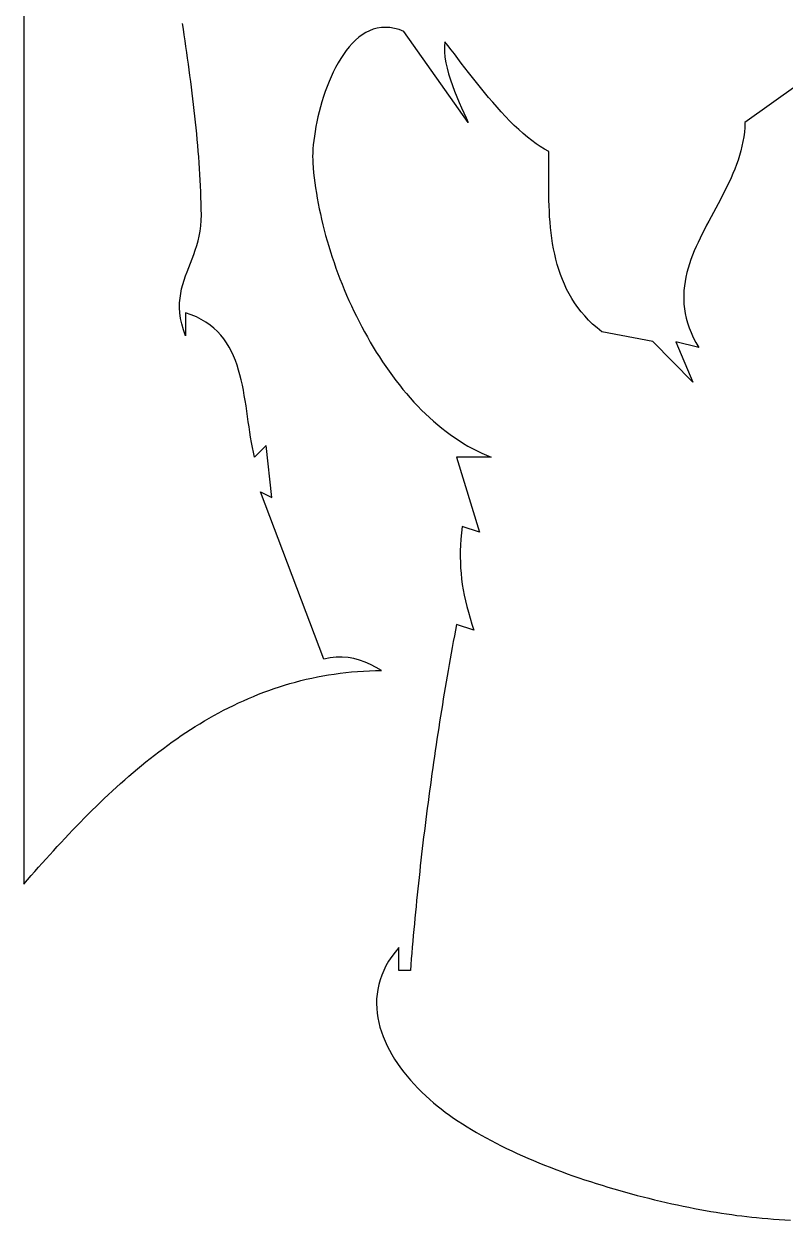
# Model space of a CAD drawing. Header units: millimetres. Extents: x 0.7 to 49.8, y 0.2 to 62.9.
# Drawn here: x 0.72 to 22.31, y 0.19 to 34.12 of the extents above; entities that cross this region are included whole.
import ezdxf

# ---------------------------------------------------------------- set-up
doc = ezdxf.new("R2010")
doc.units = ezdxf.units.MM
doc.layers.add('C7', color=7, linetype='CONTINUOUS', true_color=0xffffff)

msp = doc.modelspace()

# ---------------------------------------------------------------- linework, layer by layer
at = {"layer": 'C7'}
for p, q in [((0.715, 62.904), (0.715, 9.722)), ((5.238, 33.968), (5.213, 34.132)), ((5.263, 33.804), (5.238, 33.968)), ((10.628, 33.967), (10.52, 33.925)), ((10.741, 33.997), (10.628, 33.967)), ((10.857, 34.015), (10.741, 33.997)), ((10.976, 34.021), (10.857, 34.015)), ((11.1, 34.013), (10.976, 34.021)), ((11.227, 33.992), (11.1, 34.013)), ((11.357, 33.956), (11.227, 33.992)), ((11.491, 33.905), (11.357, 33.956)), ((5.287, 33.64), (5.263, 33.804)), ((5.311, 33.475), (5.287, 33.64)), ((10.12, 33.656), (10.029, 33.566)), ((10.215, 33.738), (10.12, 33.656)), ((10.313, 33.81), (10.215, 33.738)), ((10.414, 33.873), (10.313, 33.81)), ((10.52, 33.925), (10.414, 33.873)), ((13.315, 31.322), (11.491, 33.905)), ((12.661, 33.613), (12.646, 33.473)), ((12.746, 33.503), (12.661, 33.613)), ((5.335, 33.311), (5.311, 33.475)), ((5.358, 33.146), (5.335, 33.311)), ((9.778, 33.253), (9.702, 33.136)), ((9.858, 33.364), (9.778, 33.253)), ((9.942, 33.469), (9.858, 33.364)), ((10.029, 33.566), (9.942, 33.469)), ((12.646, 33.473), (12.646, 33.327)), ((12.646, 33.327), (12.659, 33.175)), ((12.835, 33.387), (12.746, 33.503)), ((12.928, 33.265), (12.835, 33.387)), ((13.024, 33.139), (12.928, 33.265)), ((5.381, 32.981), (5.358, 33.146)), ((5.404, 32.817), (5.381, 32.981)), ((9.628, 33.013), (9.559, 32.886)), ((9.702, 33.136), (9.628, 33.013)), ((12.659, 33.175), (12.684, 33.019)), ((12.684, 33.019), (12.72, 32.86)), ((13.124, 33.008), (13.024, 33.139)), ((13.227, 32.874), (13.124, 33.008)), ((5.426, 32.652), (5.404, 32.817)), ((5.448, 32.487), (5.426, 32.652)), ((9.431, 32.619), (9.372, 32.481)), ((9.493, 32.754), (9.431, 32.619)), ((9.559, 32.886), (9.493, 32.754)), ((12.72, 32.86), (12.764, 32.698)), ((12.764, 32.698), (12.815, 32.535)), ((13.333, 32.738), (13.227, 32.874)), ((13.442, 32.599), (13.333, 32.738)), ((13.553, 32.458), (13.442, 32.599)), ((5.469, 32.322), (5.448, 32.487)), ((5.49, 32.157), (5.469, 32.322)), ((9.316, 32.34), (9.265, 32.198)), ((9.372, 32.481), (9.316, 32.34)), ((12.815, 32.535), (12.873, 32.373)), ((12.873, 32.373), (12.935, 32.211)), ((13.666, 32.317), (13.553, 32.458)), ((13.782, 32.176), (13.666, 32.317)), ((22.679, 32.404), (21.17, 31.322)), ((5.51, 31.992), (5.49, 32.157)), ((5.53, 31.828), (5.51, 31.992)), ((9.172, 31.911), (9.13, 31.767)), ((9.216, 32.055), (9.172, 31.911)), ((9.265, 32.198), (9.216, 32.055)), ((12.935, 32.211), (13, 32.051)), ((13, 32.051), (13.066, 31.894)), ((13.066, 31.894), (13.132, 31.742)), ((13.899, 32.035), (13.782, 32.176)), ((14.018, 31.896), (13.899, 32.035)), ((14.138, 31.758), (14.018, 31.896)), ((5.549, 31.663), (5.53, 31.828)), ((5.567, 31.498), (5.549, 31.663)), ((9.092, 31.624), (9.058, 31.482)), ((9.13, 31.767), (9.092, 31.624)), ((13.132, 31.742), (13.197, 31.595)), ((13.197, 31.595), (13.258, 31.455)), ((14.259, 31.624), (14.138, 31.758)), ((14.382, 31.492), (14.259, 31.624)), ((5.585, 31.333), (5.567, 31.498)), ((5.602, 31.168), (5.585, 31.333)), ((9.028, 31.341), (9, 31.204)), ((9.058, 31.482), (9.028, 31.341)), ((13.258, 31.455), (13.315, 31.322)), ((14.505, 31.364), (14.382, 31.492)), ((14.628, 31.241), (14.505, 31.364)), ((14.752, 31.123), (14.628, 31.241)), ((21.17, 31.322), (21.165, 31.184)), ((5.618, 31.004), (5.602, 31.168)), ((5.633, 30.839), (5.618, 31.004)), ((8.956, 30.939), (8.939, 30.812)), ((8.977, 31.069), (8.956, 30.939)), ((9, 31.204), (8.977, 31.069)), ((14.876, 31.011), (14.752, 31.123)), ((14.999, 30.906), (14.876, 31.011)), ((15.122, 30.808), (14.999, 30.906)), ((21.137, 30.914), (21.114, 30.78)), ((21.154, 31.048), (21.137, 30.914)), ((21.165, 31.184), (21.154, 31.048)), ((5.648, 30.674), (5.633, 30.839)), ((5.662, 30.509), (5.648, 30.674)), ((8.916, 30.574), (8.91, 30.464)), ((8.926, 30.69), (8.916, 30.574)), ((8.939, 30.812), (8.926, 30.69)), ((15.245, 30.719), (15.122, 30.808)), ((15.366, 30.637), (15.245, 30.719)), ((15.487, 30.566), (15.366, 30.637)), ((15.606, 30.504), (15.487, 30.566)), ((21.087, 30.648), (21.054, 30.517)), ((21.114, 30.78), (21.087, 30.648)), ((5.675, 30.345), (5.662, 30.509)), ((5.687, 30.18), (5.675, 30.345)), ((8.91, 30.464), (8.907, 30.361)), ((8.907, 30.361), (8.908, 30.265)), ((8.908, 30.265), (8.912, 30.176)), ((15.604, 30.046), (15.605, 30.2)), ((15.605, 30.2), (15.606, 30.352)), ((15.606, 30.352), (15.606, 30.504)), ((20.976, 30.258), (20.931, 30.13)), ((21.017, 30.387), (20.976, 30.258)), ((21.054, 30.517), (21.017, 30.387)), ((5.698, 30.016), (5.687, 30.18)), ((5.708, 29.851), (5.698, 30.016)), ((8.912, 30.176), (8.922, 30.038)), ((8.922, 30.038), (8.935, 29.898)), ((8.935, 29.898), (8.951, 29.756)), ((15.603, 29.892), (15.604, 30.046)), ((15.603, 29.738), (15.603, 29.892)), ((20.831, 29.877), (20.776, 29.752)), ((20.883, 30.003), (20.831, 29.877)), ((20.931, 30.13), (20.883, 30.003)), ((5.717, 29.687), (5.708, 29.851)), ((5.725, 29.523), (5.717, 29.687)), ((5.733, 29.359), (5.725, 29.523)), ((8.951, 29.756), (8.969, 29.612)), ((8.969, 29.612), (8.989, 29.468)), ((15.603, 29.583), (15.603, 29.738)), ((15.604, 29.428), (15.603, 29.583)), ((20.719, 29.627), (20.66, 29.503)), ((20.776, 29.752), (20.719, 29.627)), ((5.739, 29.195), (5.733, 29.359)), ((5.744, 29.031), (5.739, 29.195)), ((8.989, 29.468), (9.012, 29.322)), ((9.012, 29.322), (9.037, 29.175)), ((15.607, 29.272), (15.604, 29.428)), ((15.61, 29.117), (15.607, 29.272)), ((20.536, 29.257), (20.473, 29.135)), ((20.599, 29.38), (20.536, 29.257)), ((20.66, 29.503), (20.599, 29.38)), ((5.748, 28.867), (5.744, 29.031)), ((5.751, 28.704), (5.748, 28.867)), ((9.037, 29.175), (9.064, 29.026)), ((9.064, 29.026), (9.094, 28.877)), ((9.094, 28.877), (9.126, 28.727)), ((15.615, 28.962), (15.61, 29.117)), ((15.622, 28.807), (15.615, 28.962)), ((20.343, 28.891), (20.277, 28.77)), ((20.408, 29.013), (20.343, 28.891)), ((20.473, 29.135), (20.408, 29.013)), ((5.736, 28.39), (5.748, 28.543)), ((5.748, 28.543), (5.751, 28.704)), ((9.126, 28.727), (9.16, 28.576)), ((9.16, 28.576), (9.196, 28.424)), ((15.631, 28.652), (15.622, 28.807)), ((15.643, 28.498), (15.631, 28.652)), ((20.147, 28.528), (20.083, 28.407)), ((20.212, 28.649), (20.147, 28.528)), ((20.277, 28.77), (20.212, 28.649)), ((5.69, 28.101), (5.717, 28.242)), ((5.717, 28.242), (5.736, 28.39)), ((9.196, 28.424), (9.235, 28.272)), ((9.235, 28.272), (9.276, 28.119)), ((15.657, 28.344), (15.643, 28.498)), ((15.673, 28.191), (15.657, 28.344)), ((15.693, 28.039), (15.673, 28.191)), ((19.958, 28.165), (19.899, 28.044)), ((20.02, 28.286), (19.958, 28.165)), ((20.083, 28.407), (20.02, 28.286)), ((5.578, 27.703), (5.619, 27.832)), ((5.619, 27.832), (5.657, 27.964)), ((5.657, 27.964), (5.69, 28.101)), ((9.276, 28.119), (9.319, 27.965)), ((9.319, 27.965), (9.365, 27.812)), ((15.716, 27.888), (15.693, 28.039)), ((15.743, 27.739), (15.716, 27.888)), ((19.841, 27.923), (19.786, 27.802)), ((19.899, 28.044), (19.841, 27.923)), ((5.486, 27.454), (5.533, 27.577)), ((5.533, 27.577), (5.578, 27.703)), ((9.365, 27.812), (9.412, 27.658)), ((9.412, 27.658), (9.462, 27.504)), ((9.462, 27.504), (9.514, 27.35)), ((15.773, 27.59), (15.743, 27.739)), ((15.808, 27.443), (15.773, 27.59)), ((19.684, 27.558), (19.638, 27.435)), ((19.734, 27.68), (19.684, 27.558)), ((19.786, 27.802), (19.734, 27.68)), ((5.344, 27.091), (5.391, 27.212)), ((5.391, 27.212), (5.438, 27.332)), ((5.438, 27.332), (5.486, 27.454)), ((9.514, 27.35), (9.568, 27.195)), ((9.568, 27.195), (9.624, 27.041)), ((15.846, 27.297), (15.808, 27.443)), ((15.89, 27.154), (15.846, 27.297)), ((15.938, 27.012), (15.89, 27.154)), ((19.558, 27.189), (19.525, 27.064)), ((19.596, 27.312), (19.558, 27.189)), ((19.638, 27.435), (19.596, 27.312)), ((5.221, 26.727), (5.258, 26.85)), ((5.258, 26.85), (5.3, 26.971)), ((5.3, 26.971), (5.344, 27.091)), ((9.624, 27.041), (9.682, 26.888)), ((9.682, 26.888), (9.743, 26.734)), ((15.991, 26.871), (15.938, 27.012)), ((16.049, 26.733), (15.991, 26.871)), ((19.472, 26.814), (19.454, 26.687)), ((19.496, 26.939), (19.472, 26.814)), ((19.525, 27.064), (19.496, 26.939)), ((5.144, 26.342), (5.163, 26.473)), ((5.163, 26.473), (5.189, 26.601)), ((5.189, 26.601), (5.221, 26.727)), ((9.743, 26.734), (9.805, 26.581)), ((9.805, 26.581), (9.87, 26.429)), ((16.113, 26.598), (16.049, 26.733)), ((16.182, 26.464), (16.113, 26.598)), ((16.258, 26.333), (16.182, 26.464)), ((19.442, 26.56), (19.435, 26.432)), ((19.454, 26.687), (19.442, 26.56)), ((5.132, 26.066), (5.133, 26.206)), ((5.133, 26.206), (5.144, 26.342)), ((9.87, 26.429), (9.937, 26.277)), ((9.937, 26.277), (10.005, 26.126)), ((10.005, 26.126), (10.076, 25.975)), ((16.34, 26.204), (16.258, 26.333)), ((16.428, 26.079), (16.34, 26.204)), ((19.435, 26.432), (19.435, 26.302)), ((19.435, 26.302), (19.442, 26.172)), ((19.442, 26.172), (19.456, 26.041)), ((5.14, 25.92), (5.132, 26.066)), ((5.16, 25.767), (5.14, 25.92)), ((5.458, 25.868), (5.297, 25.922)), ((5.297, 25.922), (5.297, 25.267)), ((5.608, 25.807), (5.458, 25.868)), ((5.748, 25.738), (5.608, 25.807)), ((10.076, 25.975), (10.149, 25.826)), ((10.149, 25.826), (10.223, 25.677)), ((16.523, 25.956), (16.428, 26.079)), ((16.625, 25.836), (16.523, 25.956)), ((16.734, 25.719), (16.625, 25.836)), ((19.456, 26.041), (19.477, 25.908)), ((19.477, 25.908), (19.506, 25.774)), ((5.192, 25.608), (5.16, 25.767)), ((5.238, 25.442), (5.192, 25.608)), ((5.877, 25.661), (5.748, 25.738)), ((5.997, 25.578), (5.877, 25.661)), ((6.107, 25.488), (5.997, 25.578)), ((6.209, 25.391), (6.107, 25.488)), ((10.223, 25.677), (10.3, 25.53)), ((10.3, 25.53), (10.378, 25.383)), ((16.85, 25.606), (16.734, 25.719)), ((16.974, 25.495), (16.85, 25.606)), ((17.107, 25.389), (16.974, 25.495)), ((19.506, 25.774), (19.543, 25.639)), ((19.543, 25.639), (19.588, 25.502)), ((19.588, 25.502), (19.642, 25.364)), ((5.297, 25.267), (5.238, 25.442)), ((6.303, 25.289), (6.209, 25.391)), ((6.388, 25.182), (6.303, 25.289)), ((6.467, 25.069), (6.388, 25.182)), ((10.378, 25.383), (10.459, 25.238)), ((10.459, 25.238), (10.541, 25.094)), ((18.557, 25.106), (17.107, 25.389)), ((19.642, 25.364), (19.706, 25.224)), ((19.706, 25.224), (19.778, 25.083)), ((6.538, 24.951), (6.467, 25.069)), ((6.603, 24.828), (6.538, 24.951)), ((6.662, 24.702), (6.603, 24.828)), ((10.541, 25.094), (10.626, 24.952)), ((10.626, 24.952), (10.712, 24.812)), ((10.712, 24.812), (10.8, 24.672)), ((19.697, 23.958), (18.557, 25.106)), ((19.861, 24.94), (19.206, 25.104)), ((19.206, 25.104), (19.697, 23.958)), ((19.778, 25.083), (19.861, 24.94)), ((6.715, 24.572), (6.662, 24.702)), ((6.763, 24.438), (6.715, 24.572)), ((6.806, 24.301), (6.763, 24.438)), ((10.8, 24.672), (10.89, 24.535)), ((10.89, 24.535), (10.982, 24.4)), ((6.845, 24.161), (6.806, 24.301)), ((6.881, 24.019), (6.845, 24.161)), ((10.982, 24.4), (11.076, 24.266)), ((11.076, 24.266), (11.171, 24.135)), ((11.171, 24.135), (11.269, 24.005)), ((6.913, 23.875), (6.881, 24.019)), ((6.942, 23.729), (6.913, 23.875)), ((11.269, 24.005), (11.368, 23.878)), ((11.368, 23.878), (11.469, 23.753)), ((11.469, 23.753), (11.572, 23.631)), ((6.968, 23.581), (6.942, 23.729)), ((6.993, 23.433), (6.968, 23.581)), ((7.016, 23.284), (6.993, 23.433)), ((11.572, 23.631), (11.676, 23.511)), ((11.676, 23.511), (11.782, 23.393)), ((7.038, 23.134), (7.016, 23.284)), ((7.06, 22.985), (7.038, 23.134)), ((11.782, 23.393), (11.89, 23.279)), ((11.89, 23.279), (11.999, 23.167)), ((11.999, 23.167), (12.111, 23.058)), ((7.081, 22.836), (7.06, 22.985)), ((7.102, 22.687), (7.081, 22.836)), ((12.111, 23.058), (12.224, 22.951)), ((12.224, 22.951), (12.338, 22.848)), ((12.338, 22.848), (12.454, 22.749)), ((12.454, 22.749), (12.572, 22.652)), ((7.124, 22.54), (7.102, 22.687)), ((7.147, 22.394), (7.124, 22.54)), ((7.172, 22.25), (7.147, 22.394)), ((12.572, 22.652), (12.691, 22.559)), ((12.691, 22.559), (12.812, 22.469)), ((12.812, 22.469), (12.935, 22.383)), ((7.199, 22.108), (7.172, 22.25)), ((7.228, 21.968), (7.199, 22.108)), ((7.588, 22.158), (7.261, 21.831)), ((7.752, 20.686), (7.588, 22.158)), ((12.935, 22.383), (13.059, 22.3)), ((13.059, 22.3), (13.185, 22.221)), ((13.185, 22.221), (13.312, 22.146)), ((13.312, 22.146), (13.44, 22.075)), ((13.44, 22.075), (13.571, 22.007)), ((7.261, 21.831), (7.228, 21.968)), ((13.97, 21.831), (12.988, 21.831)), ((12.988, 21.831), (13.643, 19.704)), ((13.571, 22.007), (13.702, 21.944)), ((13.702, 21.944), (13.835, 21.886)), ((13.835, 21.886), (13.97, 21.831)), ((9.224, 16.104), (7.424, 20.849)), ((7.424, 20.849), (7.752, 20.686)), ((13.131, 19.685), (13.114, 19.508)), ((13.152, 19.867), (13.131, 19.685)), ((13.643, 19.704), (13.152, 19.867)), ((13.114, 19.508), (13.103, 19.336)), ((13.096, 19.169), (13.094, 19.006)), ((13.094, 19.006), (13.097, 18.846)), ((13.103, 19.336), (13.096, 19.169)), ((13.097, 18.846), (13.104, 18.688)), ((13.104, 18.688), (13.116, 18.532)), ((13.116, 18.532), (13.132, 18.377)), ((13.132, 18.377), (13.153, 18.222)), ((13.153, 18.222), (13.179, 18.068)), ((13.179, 18.068), (13.209, 17.912)), ((13.209, 17.912), (13.243, 17.755)), ((13.243, 17.755), (13.281, 17.595)), ((13.281, 17.595), (13.324, 17.433)), ((13.324, 17.433), (13.372, 17.267)), ((12.988, 17.086), (12.957, 16.923)), ((13.479, 16.922), (12.988, 17.086)), ((13.372, 17.267), (13.423, 17.097)), ((13.423, 17.097), (13.479, 16.922)), ((12.927, 16.76), (12.897, 16.597)), ((12.957, 16.923), (12.927, 16.76)), ((12.868, 16.434), (12.838, 16.271)), ((12.897, 16.597), (12.868, 16.434)), ((9.402, 16.137), (9.224, 16.104)), ((9.575, 16.155), (9.402, 16.137)), ((9.745, 16.156), (9.575, 16.155)), ((9.91, 16.143), (9.745, 16.156)), ((10.073, 16.115), (9.91, 16.143)), ((10.233, 16.073), (10.073, 16.115)), ((10.392, 16.017), (10.233, 16.073)), ((10.549, 15.949), (10.392, 16.017)), ((10.705, 15.868), (10.549, 15.949)), ((12.809, 16.109), (12.78, 15.946)), ((12.838, 16.271), (12.809, 16.109)), ((9.04, 15.597), (9.199, 15.627)), ((9.199, 15.627), (9.359, 15.654)), ((9.359, 15.654), (9.521, 15.679)), ((9.521, 15.679), (9.684, 15.701)), ((9.684, 15.701), (9.848, 15.721)), ((9.848, 15.721), (10.013, 15.737)), ((10.013, 15.737), (10.18, 15.751)), ((10.18, 15.751), (10.348, 15.762)), ((10.348, 15.762), (10.518, 15.769)), ((10.518, 15.769), (10.688, 15.774)), ((10.688, 15.774), (10.861, 15.776)), ((10.861, 15.776), (10.705, 15.868)), ((12.724, 15.621), (12.696, 15.458)), ((12.752, 15.783), (12.724, 15.621)), ((12.78, 15.946), (12.752, 15.783)), ((7.813, 15.267), (7.962, 15.316)), ((7.962, 15.316), (8.112, 15.364)), ((8.112, 15.364), (8.264, 15.409)), ((8.264, 15.409), (8.417, 15.451)), ((8.417, 15.451), (8.571, 15.491)), ((8.571, 15.491), (8.726, 15.529)), ((8.726, 15.529), (8.882, 15.564)), ((8.882, 15.564), (9.04, 15.597)), ((12.668, 15.295), (12.641, 15.132)), ((12.696, 15.458), (12.668, 15.295)), ((6.941, 14.922), (7.083, 14.984)), ((7.083, 14.984), (7.227, 15.045)), ((7.227, 15.045), (7.372, 15.104)), ((7.372, 15.104), (7.518, 15.16)), ((7.518, 15.16), (7.664, 15.215)), ((7.664, 15.215), (7.813, 15.267)), ((12.614, 14.97), (12.588, 14.807)), ((12.641, 15.132), (12.614, 14.97)), ((6.244, 14.577), (6.381, 14.65)), ((6.381, 14.65), (6.52, 14.721)), ((6.52, 14.721), (6.659, 14.79)), ((6.659, 14.79), (6.799, 14.857)), ((6.799, 14.857), (6.941, 14.922)), ((12.561, 14.644), (12.535, 14.482)), ((12.588, 14.807), (12.561, 14.644)), ((5.573, 14.186), (5.705, 14.268)), ((5.705, 14.268), (5.838, 14.348)), ((5.838, 14.348), (5.973, 14.426)), ((5.973, 14.426), (6.108, 14.503)), ((6.108, 14.503), (6.244, 14.577)), ((12.509, 14.319), (12.484, 14.156)), ((12.535, 14.482), (12.509, 14.319)), ((5.053, 13.843), (5.181, 13.932)), ((5.181, 13.932), (5.311, 14.018)), ((5.311, 14.018), (5.441, 14.103)), ((5.441, 14.103), (5.573, 14.186)), ((12.459, 13.994), (12.434, 13.831)), ((12.484, 14.156), (12.459, 13.994)), ((4.672, 13.57), (4.798, 13.663)), ((4.798, 13.663), (4.925, 13.754)), ((4.925, 13.754), (5.053, 13.843)), ((12.409, 13.668), (12.385, 13.505)), ((12.434, 13.831), (12.409, 13.668)), ((4.177, 13.186), (4.3, 13.284)), ((4.3, 13.284), (4.423, 13.381)), ((4.423, 13.381), (4.547, 13.476)), ((4.547, 13.476), (4.672, 13.57)), ((12.361, 13.342), (12.337, 13.18)), ((12.385, 13.505), (12.361, 13.342)), ((3.814, 12.885), (3.934, 12.987)), ((3.934, 12.987), (4.055, 13.087)), ((4.055, 13.087), (4.177, 13.186)), ((12.314, 13.017), (12.291, 12.854)), ((12.337, 13.18), (12.314, 13.017)), ((3.341, 12.468), (3.458, 12.574)), ((3.458, 12.574), (3.576, 12.679)), ((3.576, 12.679), (3.695, 12.782)), ((3.695, 12.782), (3.814, 12.885)), ((12.268, 12.691), (12.246, 12.528)), ((12.291, 12.854), (12.268, 12.691)), ((2.994, 12.145), (3.109, 12.253)), ((3.109, 12.253), (3.225, 12.361)), ((3.225, 12.361), (3.341, 12.468)), ((12.223, 12.365), (12.202, 12.201)), ((12.246, 12.528), (12.223, 12.365)), ((2.653, 11.814), (2.766, 11.925)), ((2.766, 11.925), (2.879, 12.035)), ((2.879, 12.035), (2.994, 12.145)), ((12.159, 11.875), (12.138, 11.712)), ((12.18, 12.038), (12.159, 11.875)), ((12.202, 12.201), (12.18, 12.038)), ((2.317, 11.476), (2.428, 11.589)), ((2.428, 11.589), (2.54, 11.702)), ((2.54, 11.702), (2.653, 11.814)), ((12.117, 11.548), (12.096, 11.385)), ((12.138, 11.712), (12.117, 11.548)), ((1.987, 11.132), (2.097, 11.247)), ((2.097, 11.247), (2.207, 11.362)), ((2.207, 11.362), (2.317, 11.476)), ((12.076, 11.221), (12.056, 11.058)), ((12.096, 11.385), (12.076, 11.221)), ((1.663, 10.784), (1.77, 10.901)), ((1.77, 10.901), (1.879, 11.017)), ((1.879, 11.017), (1.987, 11.132)), ((12.037, 10.894), (12.017, 10.73)), ((12.056, 11.058), (12.037, 10.894)), ((1.343, 10.432), (1.449, 10.55)), ((1.449, 10.55), (1.555, 10.667)), ((1.555, 10.667), (1.663, 10.784)), ((11.998, 10.566), (11.98, 10.403)), ((12.017, 10.73), (11.998, 10.566)), ((1.027, 10.078), (1.132, 10.196)), ((1.132, 10.196), (1.237, 10.314)), ((1.237, 10.314), (1.343, 10.432)), ((11.961, 10.239), (11.943, 10.074)), ((11.98, 10.403), (11.961, 10.239)), ((0.715, 9.722), (0.819, 9.841)), ((0.819, 9.841), (0.923, 9.959)), ((0.923, 9.959), (1.027, 10.078)), ((11.925, 9.91), (11.908, 9.746)), ((11.943, 10.074), (11.925, 9.91)), ((11.891, 9.581), (11.874, 9.417)), ((11.908, 9.746), (11.891, 9.581)), ((11.857, 9.252), (11.84, 9.088)), ((11.874, 9.417), (11.857, 9.252)), ((11.824, 8.923), (11.808, 8.758)), ((11.84, 9.088), (11.824, 8.923)), ((11.793, 8.593), (11.778, 8.428)), ((11.808, 8.758), (11.793, 8.593)), ((11.763, 8.262), (11.748, 8.097)), ((11.778, 8.428), (11.763, 8.262)), ((11.352, 7.922), (11.245, 7.793)), ((11.352, 7.267), (11.352, 7.922)), ((11.734, 7.931), (11.72, 7.765)), ((11.748, 8.097), (11.734, 7.931)), ((11.063, 7.533), (10.987, 7.401)), ((11.149, 7.664), (11.063, 7.533)), ((11.245, 7.793), (11.149, 7.664)), ((11.706, 7.6), (11.692, 7.433)), ((11.72, 7.765), (11.706, 7.6)), ((10.866, 7.136), (10.819, 7.002)), ((10.922, 7.269), (10.866, 7.136)), ((10.987, 7.401), (10.922, 7.269)), ((11.679, 7.267), (11.352, 7.267)), ((11.692, 7.433), (11.679, 7.267)), ((10.782, 6.868), (10.753, 6.734)), ((10.819, 7.002), (10.782, 6.868)), ((10.722, 6.464), (10.719, 6.329)), ((10.733, 6.599), (10.722, 6.464)), ((10.753, 6.734), (10.733, 6.599)), ((10.719, 6.329), (10.724, 6.195)), ((10.724, 6.195), (10.736, 6.06)), ((10.736, 6.06), (10.756, 5.926)), ((10.756, 5.926), (10.783, 5.793)), ((10.783, 5.793), (10.817, 5.66)), ((10.817, 5.66), (10.858, 5.528)), ((10.858, 5.528), (10.906, 5.397)), ((10.906, 5.397), (10.96, 5.266)), ((10.96, 5.266), (11.019, 5.137)), ((11.019, 5.137), (11.085, 5.009)), ((11.085, 5.009), (11.156, 4.882)), ((11.156, 4.882), (11.232, 4.757)), ((11.232, 4.757), (11.313, 4.633)), ((11.313, 4.633), (11.399, 4.511)), ((11.399, 4.511), (11.49, 4.39)), ((11.49, 4.39), (11.585, 4.272)), ((11.585, 4.272), (11.684, 4.156)), ((11.684, 4.156), (11.787, 4.041)), ((11.787, 4.041), (11.893, 3.929)), ((11.893, 3.929), (12.003, 3.82)), ((12.003, 3.82), (12.116, 3.712)), ((12.116, 3.712), (12.231, 3.608)), ((12.231, 3.608), (12.336, 3.518)), ((12.336, 3.518), (12.444, 3.429)), ((12.444, 3.429), (12.555, 3.341)), ((12.555, 3.341), (12.669, 3.254)), ((12.669, 3.254), (12.787, 3.168)), ((12.787, 3.168), (12.907, 3.083)), ((12.907, 3.083), (13.031, 3)), ((13.031, 3), (13.157, 2.917)), ((13.157, 2.917), (13.286, 2.836)), ((13.286, 2.836), (13.418, 2.755)), ((13.418, 2.755), (13.552, 2.676)), ((13.552, 2.676), (13.689, 2.598)), ((13.689, 2.598), (13.828, 2.521)), ((13.828, 2.521), (13.969, 2.445)), ((13.969, 2.445), (14.112, 2.37)), ((14.112, 2.37), (14.258, 2.297)), ((14.258, 2.297), (14.405, 2.224)), ((14.405, 2.224), (14.555, 2.153)), ((14.555, 2.153), (14.706, 2.083)), ((14.706, 2.083), (14.859, 2.014)), ((14.859, 2.014), (15.013, 1.946)), ((15.013, 1.946), (15.169, 1.88)), ((15.169, 1.88), (15.326, 1.814)), ((15.326, 1.814), (15.484, 1.75)), ((15.484, 1.75), (15.644, 1.687)), ((15.644, 1.687), (15.805, 1.626)), ((15.805, 1.626), (15.966, 1.565)), ((15.966, 1.565), (16.129, 1.506)), ((16.129, 1.506), (16.292, 1.448)), ((16.292, 1.448), (16.457, 1.391)), ((16.457, 1.391), (16.621, 1.335)), ((16.621, 1.335), (16.786, 1.281)), ((16.786, 1.281), (16.952, 1.227)), ((16.952, 1.227), (17.118, 1.176)), ((17.118, 1.176), (17.284, 1.125)), ((17.284, 1.125), (17.45, 1.076)), ((17.45, 1.076), (17.617, 1.028)), ((17.617, 1.028), (17.783, 0.981)), ((17.783, 0.981), (17.949, 0.935)), ((17.949, 0.935), (18.115, 0.891)), ((18.115, 0.891), (18.28, 0.848)), ((18.28, 0.848), (18.445, 0.807)), ((18.445, 0.807), (18.609, 0.766)), ((18.609, 0.766), (18.773, 0.727)), ((18.773, 0.727), (18.936, 0.69)), ((18.936, 0.69), (19.098, 0.653)), ((19.098, 0.653), (19.259, 0.618)), ((19.259, 0.618), (19.42, 0.585)), ((19.42, 0.585), (19.579, 0.552)), ((19.579, 0.552), (19.736, 0.522)), ((19.736, 0.522), (19.893, 0.492)), ((19.893, 0.492), (20.048, 0.464)), ((20.048, 0.464), (20.201, 0.437)), ((20.201, 0.437), (20.353, 0.412)), ((20.353, 0.412), (20.503, 0.388)), ((20.503, 0.388), (20.651, 0.365)), ((20.651, 0.365), (20.798, 0.344)), ((20.798, 0.344), (20.942, 0.324)), ((20.942, 0.324), (21.084, 0.306)), ((21.084, 0.306), (21.224, 0.289)), ((21.224, 0.289), (21.362, 0.273)), ((21.362, 0.273), (21.497, 0.259)), ((21.497, 0.259), (21.658, 0.244)), ((21.658, 0.244), (21.819, 0.23)), ((21.819, 0.23), (21.98, 0.218)), ((21.98, 0.218), (22.142, 0.207)), ((22.142, 0.207), (22.305, 0.198)), ((22.305, 0.198), (22.467, 0.19))]:
    msp.add_line(p, q, dxfattribs=at)

doc.saveas('drawing.dxf')
